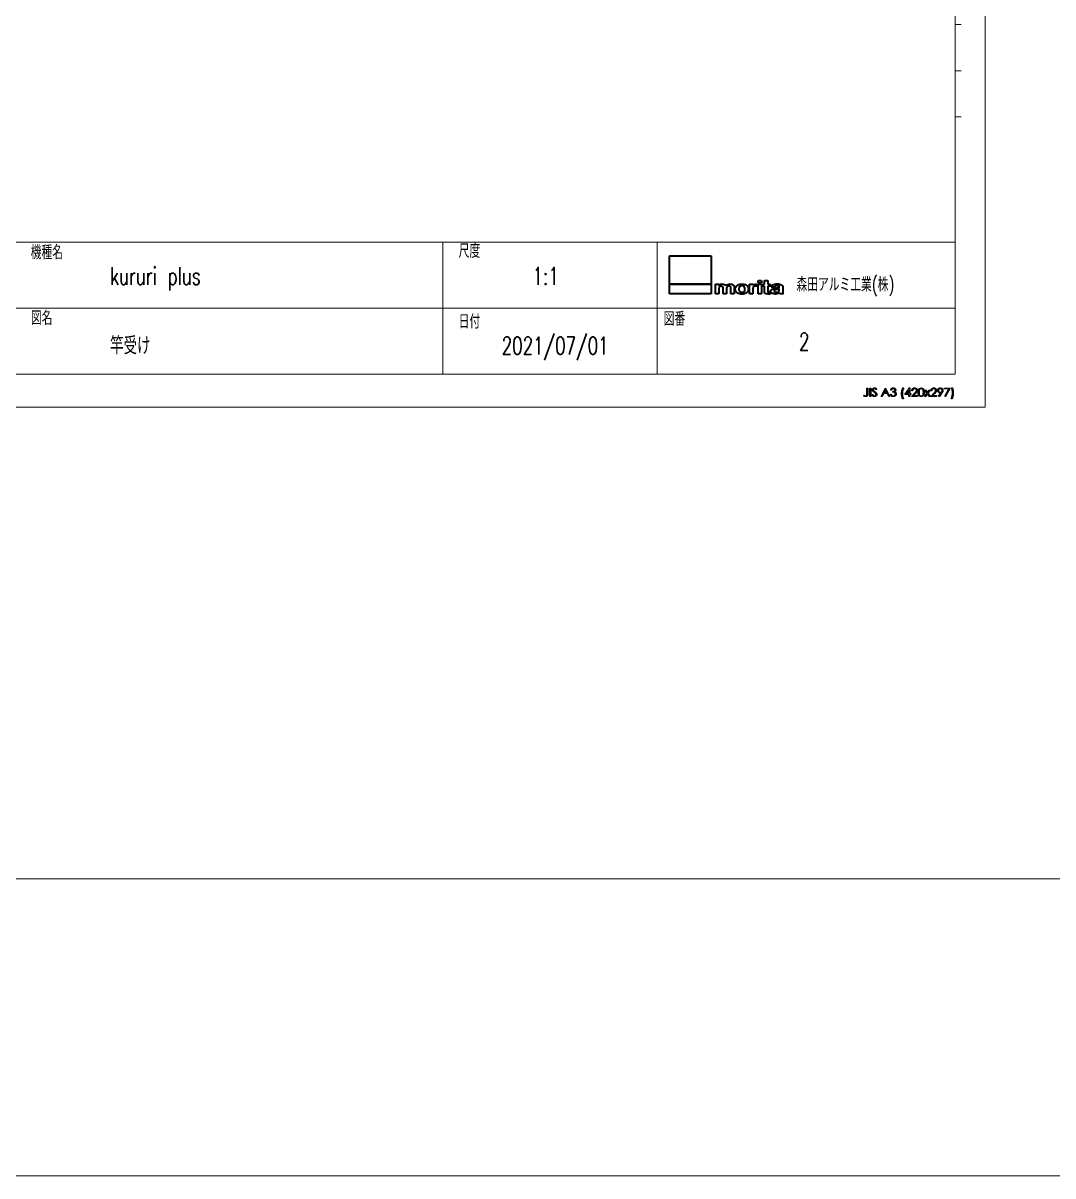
# Model space of a CAD drawing. Header units: millimetres. Extents: x -1 to 4006, y -1 to 3162.
# Drawn here: x 682.8 to 838.8, y 2764 to 2938.7 of the extents above; entities that cross this region are included whole.
import ezdxf

# ---------------------------------------------------------------- set-up
doc = ezdxf.new("R2010")
doc.units = ezdxf.units.MM
doc.layers.add('レイヤー_1', color=179, linetype='Continuous')
doc.styles.add('SLDTEXTSTYLE0', font='TXT', dxfattribs={"width": 0.7, "bigfont": 'bigfont'})

# ---------------------------------------------------------------- blocks, each defined once
blk = doc.blocks.new('morita')
at = {"layer": 'レイヤー_1', "color": 19, "lineweight": 35}
for p, q in [((83, 132.5), (88, 132.5)), ((83, 117.5), (83, 132.5)), ((88, 132.5), (88, 130.5)), ((88, 126), (88, 117.5)), ((94.5, 117.5), (94.5, 126.8)), ((99.7, 126), (99.7, 117.5)), ((106.3, 117.5), (106.3, 126.8)), ((111.3, 127.8), (111.3, 117.5)), ((134.2, 132.5), (139.4, 132.5)), ((134.2, 117.6), (134.2, 132.5)), ((139.4, 132.5), (139.4, 130.6)), ((139.4, 125.8), (139.4, 117.6)), ((145.8, 129.5), (145, 129.5)), ((145.8, 132.6), (145.8, 129.5)), ((147.3, 117.5), (147.3, 132.4)), ((147.3, 132.4), (152.7, 132.4)), ((152.7, 132.4), (152.7, 117.5)), ((154.2, 132.4), (156.9, 132.4)), ((154.2, 129.4), (154.2, 132.4)), ((156.9, 129.4), (154.2, 129.4)), ((156.9, 132.4), (156.9, 138)), ((156.9, 138), (161.9, 138)), ((156.9, 120.5), (156.9, 129.4)), ((161.9, 138), (161.9, 132.4)), ((161.9, 132.4), (165.4, 132.4)), ((165.4, 129.4), (161.9, 129.4)), ((161.9, 129.4), (161.9, 121.2)), ((165.4, 132.4), (165.4, 129.4)), ((172.2, 127.7), (167.2, 127.7)), ((179.5, 123.3), (179.5, 125.2)), ((184.8, 127.2), (184.8, 121.5)), ((88, 117.5), (83, 117.5)), ((99.7, 117.5), (94.5, 117.5)), ((111.3, 117.5), (106.3, 117.5)), ((139.4, 117.6), (134.2, 117.6)), ((152.7, 117.5), (147.3, 117.5)), ((165.5, 117.4), (162.2, 117.4)), ((163.3, 120.4), (165.5, 120.4)), ((165.5, 120.4), (165.5, 117.4)), ((180.4, 117.6), (179.9, 119)), ((185.6, 117.6), (180.4, 117.6))]:
    blk.add_line(p, q, dxfattribs=at)
for points in [[(88, 130.5), (89.3, 131.9), (91, 132.7), (93.2, 132.7)], [(89.2, 128.7), (88.4, 128.1), (88, 127.2), (88, 126)], [(91.3, 129.4), (90.5, 129.4), (89.8, 129.2), (89.2, 128.7)], [(93.2, 129), (92.8, 129.3), (92.1, 129.4), (91.3, 129.4)], [(93.2, 132.7), (95.6, 132.7), (97.4, 131.8), (98.8, 130.2)], [(94.5, 126.8), (94.5, 127.8), (94, 128.6), (93.2, 129)], [(98.8, 130.2), (100.2, 131.8), (102.2, 132.7), (104.9, 132.7)], [(100.7, 128.7), (100, 128.2), (99.7, 127.3), (99.7, 126)], [(103, 129.4), (102, 129.4), (101.3, 129.2), (100.7, 128.7)], [(104.9, 129), (104.4, 129.3), (103.8, 129.4), (103, 129.4)], [(104.9, 132.7), (109.2, 132.7), (111.3, 131), (111.3, 127.8)], [(106.3, 126.8), (106.3, 127.8), (105.8, 128.5), (104.9, 129)], [(112.7, 125), (112.7, 126.8), (113.5, 128.4), (115, 129.9)], [(116.4, 118.9), (114, 120.2), (112.7, 122.3), (112.7, 125)], [(115, 129.9), (116.6, 131.5), (119, 132.4), (122.1, 132.6)], [(118.1, 125.4), (118, 124.1), (118.2, 123), (118.8, 122.2)], [(119.9, 128.8), (118.8, 128), (118.2, 126.9), (118.1, 125.4)], [(122.1, 132.6), (124.8, 132.7), (127.1, 132.2), (129.1, 131.1)], [(126.3, 121.4), (126.9, 122), (127.3, 122.9), (127.5, 124.1)], [(127.5, 124.1), (127.6, 125.7), (127.4, 127), (126.8, 127.9)], [(139.4, 130.6), (140.4, 131.5), (141.6, 132.1), (142.9, 132.4)], [(141, 128.6), (139.9, 127.8), (139.4, 126.9), (139.4, 125.8)], [(145, 129.5), (143.3, 129.5), (142, 129.2), (141, 128.6)], [(142.9, 132.4), (143.8, 132.6), (144.8, 132.7), (145.8, 132.6)], [(150.1, 133.9), (149.3, 133.9), (148.7, 134), (148.2, 134.3)], [(152, 134.3), (151.6, 134), (150.9, 133.9), (150.1, 133.9)], [(166.3, 121.2), (165.9, 123.8), (168.1, 125.5), (172.9, 126.2)], [(167.2, 127.7), (167.4, 129.1), (168.4, 130.4), (170, 131.4)], [(170, 131.4), (171.5, 132.3), (173.6, 132.7), (176.2, 132.7)], [(174, 123.8), (172, 123.3), (171.1, 122.5), (171.4, 121.4)], [(173.8, 129.7), (173.2, 129.4), (172.4, 128.8), (172.2, 127.7)], [(172.9, 126.2), (175.3, 126.5), (176.9, 126.8), (177.8, 127)], [(177.6, 130), (176.2, 130.2), (174.7, 130), (173.8, 129.7)], [(177.3, 124.6), (176.2, 124.4), (175.1, 124.1), (174, 123.8)], [(176.2, 132.7), (178.9, 132.7), (181, 132.3), (182.5, 131.5)], [(179.5, 125.2), (179.2, 125), (178.4, 124.8), (177.3, 124.6)], [(179.5, 128.3), (179.5, 129.1), (178.9, 129.6), (177.6, 130)], [(177.8, 127), (179, 127.2), (179.5, 127.7), (179.5, 128.3)], [(178.5, 121.3), (179.2, 121.9), (179.5, 122.6), (179.5, 123.3)], [(182.5, 131.5), (184, 130.7), (184.8, 129.2), (184.8, 127.2)], [(118.8, 122.2), (119.5, 121.1), (120.6, 120.4), (122.1, 120.1)], [(122.1, 120.1), (124, 120), (125.4, 120.4), (126.3, 121.4)], [(158.1, 118.2), (157.3, 118.6), (156.9, 119.4), (156.9, 120.5)], [(162.2, 117.4), (160.4, 117.4), (159, 117.6), (158.1, 118.2)], [(161.9, 121.2), (161.9, 120.7), (162.4, 120.4), (163.3, 120.4)], [(171.4, 117.7), (168.4, 118.2), (166.7, 119.4), (166.3, 121.2)], [(171.4, 121.4), (171.7, 120.3), (172.9, 119.9), (175, 120)], [(179.9, 119), (177.2, 117.5), (174.4, 117.1), (171.4, 117.7)], [(175, 120), (176.5, 120.1), (177.7, 120.5), (178.5, 121.3)], [(184.8, 121.5), (184.8, 120.1), (185, 118.8), (185.6, 117.6)]]:
    blk.add_open_spline(points, degree=3, dxfattribs=at)
for points, knots in [([(126.8, 127.9), (126, 129.2), (124.7, 129.9), (123, 129.9), (121.7, 129.9), (120.7, 129.5), (119.9, 128.8)], [5, 5, 5, 5, 6, 6, 6, 7, 7, 7, 7]), ([(129.1, 131.1), (131.5, 129.8), (132.7, 127.8), (132.7, 125.2), (132.7, 122.3), (131.6, 120.2), (129.3, 118.9)], [3, 3, 3, 3, 4, 4, 4, 5, 5, 5, 5]), ([(148.2, 134.3), (147.6, 134.6), (147.3, 135.2), (147.3, 136), (147.3, 136.8), (147.6, 137.4), (148.2, 137.7)], [1, 1, 1, 1, 2, 2, 2, 3, 3, 3, 3]), ([(148.2, 137.7), (148.7, 138), (149.3, 138.1), (150.1, 138.1), (150.9, 138.1), (151.6, 138), (152, 137.7)], [3, 3, 3, 3, 4, 4, 4, 5, 5, 5, 5]), ([(152, 137.7), (152.6, 137.4), (152.9, 136.8), (152.9, 136), (152.9, 135.2), (152.6, 134.6), (152, 134.3)], [5, 5, 5, 5, 6, 6, 6, 7, 7, 7, 7]), ([(129.3, 118.9), (127.4, 117.9), (125.3, 117.3), (122.8, 117.3), (120.4, 117.3), (118.2, 117.9), (116.4, 118.9)], [5, 5, 5, 5, 6, 6, 6, 7, 7, 7, 7])]:
    blk.add_open_spline(points, degree=3, knots=knots, dxfattribs=at)
blk = doc.blocks.new('square')
at = {"layer": 'レイヤー_1', "color": 19, "lineweight": 35}
for p, q in [((13.1, 132.5), (13.1, 175.3)), ((13.1, 175.3), (76.3, 175.3)), ((76.3, 175.3), (76.3, 132.5)), ((76.3, 132.5), (13.1, 132.5)), ((13.1, 117.6), (13.1, 132.5)), ((13.1, 132.5), (76.3, 132.5)), ((76.3, 132.5), (76.3, 117.6)), ((76.3, 117.6), (13.1, 117.6))]:
    blk.add_line(p, q, dxfattribs=at)
blk = doc.blocks.new('moritalogo_1')
at = {"color": 7, "linetype": 'Continuous'}
for name in ['square', 'morita']:
    blk.add_blockref(name, (0, 0), dxfattribs=at)

msp = doc.modelspace()

# ---------------------------------------------------------------- linework, layer by layer
at = {"layer": 'レイヤー_1', "color": 179, "lineweight": 18}
for p, q in [((828.57512, 2880.44445), (828.57512, 3161.44573)), ((823.99934, 2885.445), (823.99934, 3156.94574)), ((823.99934, 2938.44504), (824.91436, 2938.44504)), ((823.99934, 2931.44495), (824.91436, 2931.44495)), ((823.99934, 2924.44521), (824.91436, 2924.44521)), ((433.21613, 2905.44516), (823.99934, 2905.44516)), ((746.40893, 2885.445), (746.40893, 2905.44516)), ((778.88375, 2885.445), (778.88375, 2905.44516)), ((433.21613, 2895.44474), (778.88375, 2895.44474)), ((778.88375, 2895.44474), (823.99934, 2895.44474)), ((433.21613, 2885.445), (823.99934, 2885.445)), ((810.66337, 2883.3497), (810.79463, 2883.3497)), ((810.66337, 2882.50737), (810.66337, 2883.3497)), ((810.79463, 2883.3497), (810.79463, 2882.50324)), ((812.1396, 2883.17537), (812.03246, 2883.0982)), ((814.38408, 2883.05859), (814.24972, 2883.05859)), ((814.57046, 2882.73302), (814.57046, 2882.84809)), ((816.08251, 2883.40482), (816.22755, 2883.40482)), ((817.4068, 2882.09603), (817.90944, 2882.61382)), ((817.5639, 2882.9573), (817.43781, 2882.9573)), ((818.02038, 2882.55353), (817.69309, 2882.2166)), ((820.31309, 2882.09603), (820.81607, 2882.61382)), ((820.47087, 2882.9573), (820.34478, 2882.9573)), ((820.92735, 2882.55353), (820.60006, 2882.2166)), ((821.51646, 2882.13048), (821.87165, 2882.64414)), ((822.02289, 2882.63071), (821.62429, 2882.06433)), ((823.4557, 2883.40482), (823.59351, 2883.40482)), ((810.14937, 2882.19731), (810.21896, 2882.29722)), ((811.39236, 2882.3296), (811.50467, 2882.39334)), ((814.20597, 2882.43123), (814.33481, 2882.43123)), ((816.18345, 2881.73257), (816.04634, 2881.73257)), ((818.29977, 2882.09603), (817.4068, 2882.09603)), ((817.69309, 2882.2166), (818.29977, 2882.2166)), ((818.29977, 2882.2166), (818.29977, 2882.09603)), ((821.2064, 2882.09603), (820.31309, 2882.09603)), ((820.60006, 2882.2166), (821.2064, 2882.2166)), ((821.2064, 2882.2166), (821.2064, 2882.09603)), ((821.62429, 2882.06433), (821.51646, 2882.13048)), ((823.55699, 2881.73257), (823.41195, 2881.73257)), ((428.64035, 2880.44445), (828.57512, 2880.44445))]:
    msp.add_line(p, q, dxfattribs=at)
at = {"layer": 'レイヤー_1'}
for p, q in [((810.66337, 2883.3497), (810.79463, 2883.3497)), ((810.66337, 2882.50737), (810.66337, 2883.3497)), ((810.79463, 2883.3497), (810.79463, 2882.50324)), ((811.09573, 2883.3497), (811.22734, 2883.3497)), ((811.09573, 2882.09603), (811.09573, 2883.3497)), ((811.22734, 2883.3497), (811.22734, 2882.09603)), ((812.1396, 2883.17537), (812.03246, 2883.0982)), ((812.83103, 2882.09603), (813.45218, 2883.3497)), ((813.46768, 2883.08305), (813.24237, 2882.62933)), ((813.24237, 2882.62933), (813.69161, 2882.62933)), ((813.45218, 2883.3497), (813.48422, 2883.3497)), ((813.69161, 2882.62933), (813.46768, 2883.08305)), ((813.48422, 2883.3497), (814.09745, 2882.09603)), ((814.38408, 2883.05859), (814.24972, 2883.05859)), ((814.57046, 2882.73302), (814.57046, 2882.84809)), ((816.08251, 2883.40482), (816.22755, 2883.40482)), ((816.38464, 2882.38714), (817.11742, 2883.3807)), ((817.01406, 2883.03344), (816.62408, 2882.50703)), ((817.01406, 2882.50703), (817.01406, 2883.03344)), ((817.11742, 2883.3807), (817.14429, 2883.3807)), ((817.14429, 2883.3807), (817.14429, 2882.50703)), ((817.4068, 2882.09603), (817.90944, 2882.61382)), ((817.5639, 2882.9573), (817.43781, 2882.9573)), ((818.02038, 2882.55353), (817.69309, 2882.2166)), ((819.3743, 2882.09603), (819.74258, 2882.58385)), ((819.40909, 2883.02345), (819.5593, 2883.02345)), ((819.74258, 2882.58385), (819.40909, 2883.02345)), ((819.5593, 2883.02345), (819.81768, 2882.6841)), ((819.81768, 2882.6841), (820.07365, 2883.02345)), ((820.2242, 2883.02345), (819.89313, 2882.58454)), ((819.89313, 2882.58454), (820.26623, 2882.09603)), ((820.07365, 2883.02345), (820.2242, 2883.02345)), ((820.31309, 2882.09603), (820.81607, 2882.61382)), ((820.47087, 2882.9573), (820.34478, 2882.9573)), ((820.92735, 2882.55353), (820.60006, 2882.2166)), ((821.51646, 2882.13048), (821.87165, 2882.64414)), ((822.02289, 2882.63071), (821.62429, 2882.06433)), ((822.41873, 2883.3497), (823.25244, 2883.3497)), ((822.41873, 2883.23015), (822.41873, 2883.3497)), ((823.04746, 2883.23015), (822.41873, 2883.23015)), ((822.44043, 2882.11739), (823.04746, 2883.23015)), ((823.25244, 2883.3497), (822.5493, 2882.06433)), ((823.4557, 2883.40482), (823.59351, 2883.40482)), ((810.14937, 2882.19731), (810.21896, 2882.29722)), ((811.22734, 2882.09603), (811.09573, 2882.09603)), ((811.39236, 2882.3296), (811.50467, 2882.39334)), ((812.97745, 2882.09603), (812.83103, 2882.09603)), ((813.18243, 2882.50806), (812.97745, 2882.09603)), ((813.74846, 2882.50806), (813.18243, 2882.50806)), ((813.95551, 2882.09603), (813.74846, 2882.50806)), ((814.09745, 2882.09603), (813.95551, 2882.09603)), ((814.20597, 2882.43123), (814.33481, 2882.43123)), ((816.18345, 2881.73257), (816.04634, 2881.73257)), ((817.01406, 2882.38714), (816.38464, 2882.38714)), ((816.62408, 2882.50703), (817.01406, 2882.50703)), ((817.01406, 2882.09603), (817.01406, 2882.38714)), ((817.14429, 2882.09603), (817.01406, 2882.09603)), ((817.14429, 2882.50703), (817.30345, 2882.50703)), ((817.30345, 2882.38714), (817.14429, 2882.38714)), ((817.14429, 2882.38714), (817.14429, 2882.09603)), ((817.30345, 2882.50703), (817.30345, 2882.38714)), ((818.29977, 2882.09603), (817.4068, 2882.09603)), ((817.69309, 2882.2166), (818.29977, 2882.2166)), ((818.29977, 2882.2166), (818.29977, 2882.09603)), ((819.52347, 2882.09603), (819.3743, 2882.09603)), ((819.81768, 2882.48532), (819.52347, 2882.09603)), ((820.11327, 2882.09603), (819.81768, 2882.48532)), ((820.26623, 2882.09603), (820.11327, 2882.09603)), ((821.2064, 2882.09603), (820.31309, 2882.09603)), ((820.60006, 2882.2166), (821.2064, 2882.2166)), ((821.2064, 2882.2166), (821.2064, 2882.09603)), ((821.62429, 2882.06433), (821.51646, 2882.13048)), ((822.5493, 2882.06433), (822.44043, 2882.11739)), ((823.55699, 2881.73257), (823.41195, 2881.73257))]:
    msp.add_line(p, q, dxfattribs=at)
at = {"layer": 'レイヤー_1', "lineweight": 18}
for p, q in [((811.09573, 2883.3497), (811.22734, 2883.3497)), ((811.09573, 2882.09603), (811.09573, 2883.3497)), ((811.22734, 2883.3497), (811.22734, 2882.09603)), ((812.83103, 2882.09603), (813.45218, 2883.3497)), ((813.46768, 2883.08305), (813.24237, 2882.62933)), ((813.24237, 2882.62933), (813.69161, 2882.62933)), ((813.45218, 2883.3497), (813.48422, 2883.3497)), ((813.69161, 2882.62933), (813.46768, 2883.08305)), ((813.48422, 2883.3497), (814.09745, 2882.09603)), ((816.38464, 2882.38714), (817.11742, 2883.3807)), ((817.01406, 2883.03344), (816.62408, 2882.50703)), ((817.01406, 2882.50703), (817.01406, 2883.03344)), ((817.11742, 2883.3807), (817.14429, 2883.3807)), ((817.14429, 2883.3807), (817.14429, 2882.50703)), ((819.3743, 2882.09603), (819.74258, 2882.58385)), ((819.40909, 2883.02345), (819.5593, 2883.02345)), ((819.74258, 2882.58385), (819.40909, 2883.02345)), ((819.5593, 2883.02345), (819.81768, 2882.6841)), ((819.81768, 2882.6841), (820.07365, 2883.02345)), ((820.2242, 2883.02345), (819.89313, 2882.58454)), ((819.89313, 2882.58454), (820.26623, 2882.09603)), ((820.07365, 2883.02345), (820.2242, 2883.02345)), ((822.41873, 2883.3497), (823.25244, 2883.3497)), ((822.41873, 2883.23015), (822.41873, 2883.3497)), ((823.04746, 2883.23015), (822.41873, 2883.23015)), ((822.44043, 2882.11739), (823.04746, 2883.23015)), ((823.25244, 2883.3497), (822.5493, 2882.06433)), ((811.22734, 2882.09603), (811.09573, 2882.09603)), ((812.97745, 2882.09603), (812.83103, 2882.09603)), ((813.18243, 2882.50806), (812.97745, 2882.09603)), ((813.74846, 2882.50806), (813.18243, 2882.50806)), ((813.95551, 2882.09603), (813.74846, 2882.50806)), ((814.09745, 2882.09603), (813.95551, 2882.09603)), ((817.01406, 2882.38714), (816.38464, 2882.38714)), ((816.62408, 2882.50703), (817.01406, 2882.50703)), ((817.01406, 2882.09603), (817.01406, 2882.38714)), ((817.14429, 2882.09603), (817.01406, 2882.09603)), ((817.14429, 2882.50703), (817.30345, 2882.50703)), ((817.30345, 2882.38714), (817.14429, 2882.38714)), ((817.14429, 2882.38714), (817.14429, 2882.09603)), ((817.30345, 2882.50703), (817.30345, 2882.38714)), ((819.52347, 2882.09603), (819.3743, 2882.09603)), ((819.81768, 2882.48532), (819.52347, 2882.09603)), ((820.11327, 2882.09603), (819.81768, 2882.48532)), ((820.26623, 2882.09603), (820.11327, 2882.09603)), ((822.5493, 2882.06433), (822.44043, 2882.11739))]:
    msp.add_line(p, q, dxfattribs=at)
at = {"layer": 'レイヤー_1', "color": 179, "lineweight": 18, "ltscale": 10}
for p, q in [((7.15009, 2808.96662), (4006.49771, 2808.96662)), ((52.90785, 2763.96678), (3960.73995, 2763.96678))]:
    msp.add_line(p, q, dxfattribs=at)
at = {"layer": 'レイヤー_1'}
for points in [[(812.03246, 2883.0982), (811.98285, 2883.16056), (811.94116, 2883.2019), (811.90637, 2883.22119), (811.87123, 2883.24118), (811.83298, 2883.25151), (811.79199, 2883.25151), (811.73859, 2883.25151), (811.69553, 2883.23566), (811.66211, 2883.20569), (811.62835, 2883.17469), (811.61181, 2883.13713), (811.61181, 2883.09235), (811.61181, 2883.06479), (811.61767, 2883.03826), (811.62938, 2883.01277), (811.64144, 2882.98727), (811.66314, 2882.95937), (811.69484, 2882.92974), (811.71206, 2882.91355), (811.76856, 2882.87186), (811.86468, 2882.80399), (811.97802, 2882.72407), (812.05657, 2882.65275), (812.0986, 2882.58971), (812.14098, 2882.52735), (812.16199, 2882.46465), (812.16199, 2882.40195), (812.16199, 2882.31066), (812.12616, 2882.23142), (812.05347, 2882.16424), (811.98112, 2882.09775), (811.89293, 2882.06433), (811.78958, 2882.06433), (811.70965, 2882.06433), (811.6373, 2882.08431), (811.57219, 2882.12462), (811.50742, 2882.16562), (811.44782, 2882.23349), (811.39236, 2882.3296)], [(811.50467, 2882.39334), (811.58287, 2882.25553), (811.67417, 2882.18629), (811.77683, 2882.18629), (811.82127, 2882.18629), (811.86261, 2882.19593), (811.90085, 2882.21523), (811.93978, 2882.23521), (811.96941, 2882.26105), (811.98939, 2882.29446), (812.00972, 2882.32719), (812.0204, 2882.36233), (812.0204, 2882.39954), (812.0204, 2882.44088), (812.0049, 2882.48222), (811.97527, 2882.52253), (811.93427, 2882.57834), (811.85951, 2882.64517), (811.74996, 2882.72407), (811.6404, 2882.80296), (811.57219, 2882.86015), (811.54497, 2882.89494), (811.49881, 2882.9542), (811.47538, 2883.01828), (811.47538, 2883.08684), (811.47538, 2883.14127), (811.48916, 2883.19088), (811.51707, 2883.23566), (811.54429, 2883.28079), (811.58287, 2883.31628), (811.63248, 2883.34246), (811.68209, 2883.3683), (811.73618, 2883.3807), (811.79474, 2883.3807), (811.85676, 2883.3807), (811.91498, 2883.36658), (811.96872, 2883.33695), (812.02247, 2883.30801), (812.08, 2883.25392), (812.1396, 2883.17537)], [(814.24972, 2883.05859), (814.27452, 2883.16228), (814.32069, 2883.24187), (814.39028, 2883.29733), (814.45918, 2883.35349), (814.54083, 2883.3807), (814.63488, 2883.3807), (814.70344, 2883.3807), (814.76752, 2883.36658), (814.82643, 2883.33626), (814.88603, 2883.30698), (814.93219, 2883.26598), (814.96423, 2883.21568), (814.99696, 2883.16538), (815.01315, 2883.11267), (815.01315, 2883.05755), (815.01315, 2882.94938), (814.95665, 2882.86394), (814.844, 2882.80089), (814.90739, 2882.77643), (814.95906, 2882.74026), (814.99972, 2882.69306), (815.05725, 2882.62692), (815.0855, 2882.55216), (815.0855, 2882.46982), (815.0855, 2882.39885), (815.06552, 2882.33064), (815.02624, 2882.2669), (814.98731, 2882.20214), (814.93357, 2882.15253), (814.86536, 2882.1167), (814.79749, 2882.0819), (814.72135, 2882.06433), (814.63798, 2882.06433), (814.52395, 2882.06433), (814.43024, 2882.09534), (814.35411, 2882.15769), (814.27866, 2882.21971), (814.22905, 2882.31134), (814.20597, 2882.43123)], [(814.33481, 2882.43123), (814.35721, 2882.35062), (814.38993, 2882.29136), (814.43231, 2882.25553), (814.48674, 2882.20903), (814.5553, 2882.18629), (814.6397, 2882.18629), (814.73479, 2882.18629), (814.81127, 2882.2135), (814.86915, 2882.26794), (814.92703, 2882.32202), (814.95596, 2882.3861), (814.95596, 2882.45983), (814.95596, 2882.50875), (814.94115, 2882.55388), (814.91256, 2882.59694), (814.88396, 2882.63932), (814.84469, 2882.67136), (814.79646, 2882.69306), (814.74788, 2882.71477), (814.67243, 2882.72786), (814.57046, 2882.73302)], [(814.57046, 2882.84809), (814.63109, 2882.84809), (814.68587, 2882.85808), (814.73513, 2882.87875), (814.7844, 2882.89908), (814.82057, 2882.92388), (814.84296, 2882.95558), (814.86536, 2882.98693), (814.87604, 2883.02138), (814.87604, 2883.0579), (814.87604, 2883.11267), (814.85364, 2883.15987), (814.80782, 2883.19949), (814.76235, 2883.23945), (814.70447, 2883.25909), (814.63488, 2883.25909), (814.57838, 2883.25909), (814.52981, 2883.24393), (814.48846, 2883.21362), (814.44747, 2883.18295), (814.41233, 2883.13128), (814.38408, 2883.05859)], [(816.04634, 2881.73257), (816.00224, 2881.83385), (815.9671, 2881.95271), (815.94092, 2882.08948), (815.91404, 2882.2266), (815.9013, 2882.36922), (815.9013, 2882.51736), (815.9013, 2882.67756), (815.9168, 2882.83293), (815.94781, 2882.98417), (815.97847, 2883.13576), (816.02394, 2883.27597), (816.08251, 2883.40482)], [(816.22755, 2883.40482), (816.16933, 2883.29044), (816.12213, 2883.15746), (816.08733, 2883.00519), (816.05185, 2882.85326), (816.03428, 2882.69616), (816.03428, 2882.5339), (816.03428, 2882.38369), (816.04771, 2882.239), (816.07424, 2882.1005), (816.10077, 2881.96063), (816.13694, 2881.83799), (816.18345, 2881.73257)], [(817.43781, 2882.9573), (817.4416, 2883.08098), (817.48501, 2883.18226), (817.56804, 2883.26219), (817.65141, 2883.34108), (817.75407, 2883.3807), (817.87603, 2883.3807), (817.99729, 2883.3807), (818.09479, 2883.34384), (818.16955, 2883.26977), (818.24396, 2883.19467), (818.28186, 2883.10716), (818.28186, 2883.00588), (818.28186, 2882.93456), (818.26394, 2882.86807), (818.22846, 2882.80606), (818.19263, 2882.74405), (818.12338, 2882.65964), (818.02038, 2882.55353)], [(817.90944, 2882.61382), (818.01107, 2882.71752), (818.07688, 2882.79435), (818.10788, 2882.84465), (818.13854, 2882.89494), (818.15405, 2882.94869), (818.15405, 2883.00415), (818.15405, 2883.07478), (818.12649, 2883.13507), (818.07136, 2883.18605), (818.01624, 2883.23704), (817.94906, 2883.26288), (817.86879, 2883.26288), (817.78473, 2883.26288), (817.71514, 2883.23566), (817.65933, 2883.18226), (817.60386, 2883.12887), (817.57182, 2883.05411), (817.5639, 2882.9573)], [(818.42449, 2882.72234), (818.42449, 2882.88736), (818.44309, 2883.01518), (818.4803, 2883.10578)], [(818.48099, 2882.33891), (818.44309, 2882.4302), (818.42449, 2882.55836), (818.42449, 2882.72234)], [(818.4803, 2883.10578), (818.5175, 2883.19605), (818.57021, 2883.2646), (818.63808, 2883.31111)], [(818.58882, 2883.04205), (818.56229, 2882.96936), (818.54851, 2882.86256), (818.54851, 2882.71993)], [(818.54851, 2882.71993), (818.54851, 2882.57834), (818.56195, 2882.47154), (818.58847, 2882.39885)], [(818.70629, 2883.20707), (818.65462, 2883.16917), (818.61569, 2883.1144), (818.58882, 2883.04205)], [(819.15485, 2883.03034), (819.12556, 2883.11061), (819.08491, 2883.16917), (819.03358, 2883.20707)], [(819.09731, 2883.31077), (819.1669, 2883.26391), (819.22134, 2883.19363), (819.26164, 2883.10027)], [(820.34478, 2882.9573), (820.34857, 2883.08098), (820.39164, 2883.18226), (820.47501, 2883.26219), (820.55803, 2883.34108), (820.6607, 2883.3807), (820.783, 2883.3807), (820.90358, 2883.3807), (821.00142, 2883.34384), (821.07618, 2883.26977), (821.15093, 2883.19467), (821.18883, 2883.10716), (821.18883, 2883.00588), (821.18883, 2882.93456), (821.17092, 2882.86807), (821.13543, 2882.80606), (821.0996, 2882.74405), (821.03036, 2882.65964), (820.92735, 2882.55353)], [(820.81607, 2882.61382), (820.91805, 2882.71752), (820.98385, 2882.79435), (821.01451, 2882.84465), (821.04551, 2882.89494), (821.06067, 2882.94869), (821.06067, 2883.00415), (821.06067, 2883.07478), (821.03311, 2883.13507), (820.97799, 2883.18605), (820.92287, 2883.23704), (820.85569, 2883.26288), (820.77576, 2883.26288), (820.6917, 2883.26288), (820.62211, 2883.23566), (820.56596, 2883.18226), (820.51015, 2883.12887), (820.4788, 2883.05411), (820.47087, 2882.9573)], [(821.87165, 2882.64414), (821.82411, 2882.62864), (821.77966, 2882.62175), (821.73763, 2882.62175), (821.63359, 2882.62175), (821.54436, 2882.65758), (821.47202, 2882.72923), (821.39898, 2882.80158), (821.36246, 2882.89012), (821.36246, 2882.99485), (821.36246, 2883.0672), (821.38003, 2883.13197), (821.41517, 2883.18984), (821.45031, 2883.24772), (821.50027, 2883.29389), (821.56503, 2883.32937), (821.6298, 2883.36348), (821.69905, 2883.3807), (821.77243, 2883.3807), (821.84547, 2883.3807), (821.91265, 2883.36382), (821.97431, 2883.3304), (822.03598, 2883.29733), (822.08421, 2883.25048), (822.11935, 2883.18984), (822.15449, 2883.12955), (822.17206, 2883.06548), (822.17206, 2882.99761), (822.17206, 2882.94593), (822.16138, 2882.89115), (822.13968, 2882.83465), (822.11797, 2882.77884), (822.07904, 2882.71063), (822.02289, 2882.63071)], [(821.57261, 2882.80847), (821.62636, 2882.75714), (821.69147, 2882.73165), (821.76795, 2882.73165)], [(821.76795, 2882.73165), (821.84512, 2882.73165), (821.91023, 2882.75714), (821.96398, 2882.80847)], [(823.41195, 2881.73257), (823.47121, 2881.84729), (823.51806, 2881.98027), (823.55286, 2882.1322), (823.588, 2882.28482), (823.60522, 2882.44157), (823.60522, 2882.60383), (823.60522, 2882.75404), (823.59213, 2882.89839), (823.5656, 2883.03757), (823.53907, 2883.17675), (823.50221, 2883.2994), (823.4557, 2883.40482)], [(823.59351, 2883.40482), (823.63829, 2883.30388), (823.67343, 2883.18468), (823.69962, 2883.04722), (823.72545, 2882.91045), (823.7382, 2882.76713), (823.7382, 2882.61865), (823.7382, 2882.46052), (823.7227, 2882.30445), (823.69204, 2882.15321), (823.66103, 2882.00163), (823.6159, 2881.86142), (823.55699, 2881.73257)], [(810.79463, 2882.50324), (810.79463, 2882.37301), (810.7843, 2882.28241), (810.76294, 2882.23142), (810.74158, 2882.18043), (810.70644, 2882.13978), (810.65717, 2882.1105), (810.60791, 2882.07949), (810.54762, 2882.06433), (810.47768, 2882.06433), (810.42429, 2882.06433), (810.37192, 2882.07398), (810.32059, 2882.09361), (810.26891, 2882.1136), (810.21172, 2882.14805), (810.14937, 2882.19731)], [(810.21896, 2882.29722), (810.28786, 2882.25106), (810.34505, 2882.21833), (810.39018, 2882.19972), (810.42015, 2882.18698), (810.44909, 2882.18112), (810.47768, 2882.18112), (810.51524, 2882.18112), (810.54969, 2882.19214), (810.58035, 2882.2135), (810.61135, 2882.23452), (810.63271, 2882.2638), (810.64477, 2882.29963), (810.65752, 2882.33512), (810.66337, 2882.40436), (810.66337, 2882.50737)], [(818.63877, 2882.13358), (818.57159, 2882.1794), (818.51923, 2882.24795), (818.48099, 2882.33891)], [(818.58847, 2882.39885), (818.615, 2882.3265), (818.65393, 2882.27104), (818.70629, 2882.23349)], [(819.03358, 2882.2328), (819.08457, 2882.26931), (819.12315, 2882.32444), (819.14899, 2882.39747)], [(819.26268, 2882.34683), (819.22306, 2882.25381), (819.16794, 2882.1825), (819.09835, 2882.1353)]]:
    msp.add_open_spline(points, degree=3, dxfattribs=at)
at = {"layer": 'レイヤー_1', "color": 179, "lineweight": 18}
for points in [[(811.47538, 2883.08684), (811.47538, 2883.14127), (811.48916, 2883.19088), (811.51707, 2883.23566)], [(811.54497, 2882.89494), (811.49881, 2882.9542), (811.47538, 2883.01828), (811.47538, 2883.08684)], [(811.51707, 2883.23566), (811.54429, 2883.28079), (811.58287, 2883.31628), (811.63248, 2883.34246)], [(811.74996, 2882.72407), (811.6404, 2882.80296), (811.57219, 2882.86015), (811.54497, 2882.89494)], [(811.66211, 2883.20569), (811.62835, 2883.17469), (811.61181, 2883.13713), (811.61181, 2883.09235)], [(811.61181, 2883.09235), (811.61181, 2883.06479), (811.61767, 2883.03826), (811.62938, 2883.01277)], [(811.62938, 2883.01277), (811.64144, 2882.98727), (811.66314, 2882.95937), (811.69484, 2882.92974)], [(811.63248, 2883.34246), (811.68209, 2883.3683), (811.73618, 2883.3807), (811.79474, 2883.3807)], [(811.79199, 2883.25151), (811.73859, 2883.25151), (811.69553, 2883.23566), (811.66211, 2883.20569)], [(811.69484, 2882.92974), (811.71206, 2882.91355), (811.76856, 2882.87186), (811.86468, 2882.80399)], [(811.97527, 2882.52253), (811.93427, 2882.57834), (811.85951, 2882.64517), (811.74996, 2882.72407)], [(811.90637, 2883.22119), (811.87123, 2883.24118), (811.83298, 2883.25151), (811.79199, 2883.25151)], [(811.79474, 2883.3807), (811.85676, 2883.3807), (811.91498, 2883.36658), (811.96872, 2883.33695)], [(811.86468, 2882.80399), (811.97802, 2882.72407), (812.05657, 2882.65275), (812.0986, 2882.58971)], [(812.03246, 2883.0982), (811.98285, 2883.16056), (811.94116, 2883.2019), (811.90637, 2883.22119)], [(811.96872, 2883.33695), (812.02247, 2883.30801), (812.08, 2883.25392), (812.1396, 2883.17537)], [(812.0986, 2882.58971), (812.14098, 2882.52735), (812.16199, 2882.46465), (812.16199, 2882.40195)], [(814.24972, 2883.05859), (814.27452, 2883.16228), (814.32069, 2883.24187), (814.39028, 2883.29733)], [(814.48846, 2883.21362), (814.44747, 2883.18295), (814.41233, 2883.13128), (814.38408, 2883.05859)], [(814.39028, 2883.29733), (814.45918, 2883.35349), (814.54083, 2883.3807), (814.63488, 2883.3807)], [(814.63488, 2883.25909), (814.57838, 2883.25909), (814.52981, 2883.24393), (814.48846, 2883.21362)], [(814.57046, 2882.84809), (814.63109, 2882.84809), (814.68587, 2882.85808), (814.73513, 2882.87875)], [(814.79646, 2882.69306), (814.74788, 2882.71477), (814.67243, 2882.72786), (814.57046, 2882.73302)], [(814.63488, 2883.3807), (814.70344, 2883.3807), (814.76752, 2883.36658), (814.82643, 2883.33626)], [(814.80782, 2883.19949), (814.76235, 2883.23945), (814.70447, 2883.25909), (814.63488, 2883.25909)], [(814.73513, 2882.87875), (814.7844, 2882.89908), (814.82057, 2882.92388), (814.84296, 2882.95558)], [(814.91256, 2882.59694), (814.88396, 2882.63932), (814.84469, 2882.67136), (814.79646, 2882.69306)], [(814.87604, 2883.0579), (814.87604, 2883.11267), (814.85364, 2883.15987), (814.80782, 2883.19949)], [(814.82643, 2883.33626), (814.88603, 2883.30698), (814.93219, 2883.26598), (814.96423, 2883.21568)], [(814.84296, 2882.95558), (814.86536, 2882.98693), (814.87604, 2883.02138), (814.87604, 2883.0579)], [(815.01315, 2883.05755), (815.01315, 2882.94938), (814.95665, 2882.86394), (814.844, 2882.80089)], [(814.844, 2882.80089), (814.90739, 2882.77643), (814.95906, 2882.74026), (814.99972, 2882.69306)], [(814.95596, 2882.45983), (814.95596, 2882.50875), (814.94115, 2882.55388), (814.91256, 2882.59694)], [(814.96423, 2883.21568), (814.99696, 2883.16538), (815.01315, 2883.11267), (815.01315, 2883.05755)], [(814.99972, 2882.69306), (815.05725, 2882.62692), (815.0855, 2882.55216), (815.0855, 2882.46982)], [(815.9013, 2882.51736), (815.9013, 2882.67756), (815.9168, 2882.83293), (815.94781, 2882.98417)], [(815.94781, 2882.98417), (815.97847, 2883.13576), (816.02394, 2883.27597), (816.08251, 2883.40482)], [(816.08733, 2883.00519), (816.05185, 2882.85326), (816.03428, 2882.69616), (816.03428, 2882.5339)], [(816.22755, 2883.40482), (816.16933, 2883.29044), (816.12213, 2883.15746), (816.08733, 2883.00519)], [(817.43781, 2882.9573), (817.4416, 2883.08098), (817.48501, 2883.18226), (817.56804, 2883.26219)], [(817.65933, 2883.18226), (817.60386, 2883.12887), (817.57182, 2883.05411), (817.5639, 2882.9573)], [(817.56804, 2883.26219), (817.65141, 2883.34108), (817.75407, 2883.3807), (817.87603, 2883.3807)], [(817.86879, 2883.26288), (817.78473, 2883.26288), (817.71514, 2883.23566), (817.65933, 2883.18226)], [(818.07136, 2883.18605), (818.01624, 2883.23704), (817.94906, 2883.26288), (817.86879, 2883.26288)], [(817.87603, 2883.3807), (817.99729, 2883.3807), (818.09479, 2883.34384), (818.16955, 2883.26977)], [(817.90944, 2882.61382), (818.01107, 2882.71752), (818.07688, 2882.79435), (818.10788, 2882.84465)], [(818.22846, 2882.80606), (818.19263, 2882.74405), (818.12338, 2882.65964), (818.02038, 2882.55353)], [(818.15405, 2883.00415), (818.15405, 2883.07478), (818.12649, 2883.13507), (818.07136, 2883.18605)], [(818.10788, 2882.84465), (818.13854, 2882.89494), (818.15405, 2882.94869), (818.15405, 2883.00415)], [(818.16955, 2883.26977), (818.24396, 2883.19467), (818.28186, 2883.10716), (818.28186, 2883.00588)], [(818.28186, 2883.00588), (818.28186, 2882.93456), (818.26394, 2882.86807), (818.22846, 2882.80606)], [(820.34478, 2882.9573), (820.34857, 2883.08098), (820.39164, 2883.18226), (820.47501, 2883.26219)], [(820.56596, 2883.18226), (820.51015, 2883.12887), (820.4788, 2883.05411), (820.47087, 2882.9573)], [(820.47501, 2883.26219), (820.55803, 2883.34108), (820.6607, 2883.3807), (820.783, 2883.3807)], [(820.77576, 2883.26288), (820.6917, 2883.26288), (820.62211, 2883.23566), (820.56596, 2883.18226)], [(820.97799, 2883.18605), (820.92287, 2883.23704), (820.85569, 2883.26288), (820.77576, 2883.26288)], [(820.783, 2883.3807), (820.90358, 2883.3807), (821.00142, 2883.34384), (821.07618, 2883.26977)], [(820.81607, 2882.61382), (820.91805, 2882.71752), (820.98385, 2882.79435), (821.01451, 2882.84465)], [(821.13543, 2882.80606), (821.0996, 2882.74405), (821.03036, 2882.65964), (820.92735, 2882.55353)], [(821.06067, 2883.00415), (821.06067, 2883.07478), (821.03311, 2883.13507), (820.97799, 2883.18605)], [(821.01451, 2882.84465), (821.04551, 2882.89494), (821.06067, 2882.94869), (821.06067, 2883.00415)], [(821.07618, 2883.26977), (821.15093, 2883.19467), (821.18883, 2883.10716), (821.18883, 2883.00588)], [(821.18883, 2883.00588), (821.18883, 2882.93456), (821.17092, 2882.86807), (821.13543, 2882.80606)], [(821.36246, 2882.99485), (821.36246, 2883.0672), (821.38003, 2883.13197), (821.41517, 2883.18984)], [(821.47202, 2882.72923), (821.39898, 2882.80158), (821.36246, 2882.89012), (821.36246, 2882.99485)], [(821.41517, 2883.18984), (821.45031, 2883.24772), (821.50027, 2883.29389), (821.56503, 2883.32937)], [(821.73763, 2882.62175), (821.63359, 2882.62175), (821.54436, 2882.65758), (821.47202, 2882.72923)], [(821.56503, 2883.32937), (821.6298, 2883.36348), (821.69905, 2883.3807), (821.77243, 2883.3807)], [(821.87165, 2882.64414), (821.82411, 2882.62864), (821.77966, 2882.62175), (821.73763, 2882.62175)], [(821.77243, 2883.3807), (821.84547, 2883.3807), (821.91265, 2883.36382), (821.97431, 2883.3304)], [(821.97431, 2883.3304), (822.03598, 2883.29733), (822.08421, 2883.25048), (822.11935, 2883.18984)], [(822.13968, 2882.83465), (822.11797, 2882.77884), (822.07904, 2882.71063), (822.02289, 2882.63071)], [(822.11935, 2883.18984), (822.15449, 2883.12955), (822.17206, 2883.06548), (822.17206, 2882.99761)], [(822.17206, 2882.99761), (822.17206, 2882.94593), (822.16138, 2882.89115), (822.13968, 2882.83465)], [(823.5656, 2883.03757), (823.53907, 2883.17675), (823.50221, 2883.2994), (823.4557, 2883.40482)], [(823.55286, 2882.1322), (823.588, 2882.28482), (823.60522, 2882.44157), (823.60522, 2882.60383)], [(823.60522, 2882.60383), (823.60522, 2882.75404), (823.59213, 2882.89839), (823.5656, 2883.03757)], [(823.59351, 2883.40482), (823.63829, 2883.30388), (823.67343, 2883.18468), (823.69962, 2883.04722)], [(823.7382, 2882.61865), (823.7382, 2882.46052), (823.7227, 2882.30445), (823.69204, 2882.15321)], [(823.69962, 2883.04722), (823.72545, 2882.91045), (823.7382, 2882.76713), (823.7382, 2882.61865)], [(810.32059, 2882.09361), (810.26891, 2882.1136), (810.21172, 2882.14805), (810.14937, 2882.19731)], [(810.21896, 2882.29722), (810.28786, 2882.25106), (810.34505, 2882.21833), (810.39018, 2882.19972)], [(810.47768, 2882.06433), (810.42429, 2882.06433), (810.37192, 2882.07398), (810.32059, 2882.09361)], [(810.39018, 2882.19972), (810.42015, 2882.18698), (810.44909, 2882.18112), (810.47768, 2882.18112)], [(810.47768, 2882.18112), (810.51524, 2882.18112), (810.54969, 2882.19214), (810.58035, 2882.2135)], [(810.65717, 2882.1105), (810.60791, 2882.07949), (810.54762, 2882.06433), (810.47768, 2882.06433)], [(810.58035, 2882.2135), (810.61135, 2882.23452), (810.63271, 2882.2638), (810.64477, 2882.29963)], [(810.64477, 2882.29963), (810.65752, 2882.33512), (810.66337, 2882.40436), (810.66337, 2882.50737)], [(810.76294, 2882.23142), (810.74158, 2882.18043), (810.70644, 2882.13978), (810.65717, 2882.1105)], [(810.79463, 2882.50324), (810.79463, 2882.37301), (810.7843, 2882.28241), (810.76294, 2882.23142)], [(811.57219, 2882.12462), (811.50742, 2882.16562), (811.44782, 2882.23349), (811.39236, 2882.3296)], [(811.50467, 2882.39334), (811.58287, 2882.25553), (811.67417, 2882.18629), (811.77683, 2882.18629)], [(811.78958, 2882.06433), (811.70965, 2882.06433), (811.6373, 2882.08431), (811.57219, 2882.12462)], [(811.77683, 2882.18629), (811.82127, 2882.18629), (811.86261, 2882.19593), (811.90085, 2882.21523)], [(812.05347, 2882.16424), (811.98112, 2882.09775), (811.89293, 2882.06433), (811.78958, 2882.06433)], [(811.90085, 2882.21523), (811.93978, 2882.23521), (811.96941, 2882.26105), (811.98939, 2882.29446)], [(812.0204, 2882.39954), (812.0204, 2882.44088), (812.0049, 2882.48222), (811.97527, 2882.52253)], [(811.98939, 2882.29446), (812.00972, 2882.32719), (812.0204, 2882.36233), (812.0204, 2882.39954)], [(812.16199, 2882.40195), (812.16199, 2882.31066), (812.12616, 2882.23142), (812.05347, 2882.16424)], [(814.35411, 2882.15769), (814.27866, 2882.21971), (814.22905, 2882.31134), (814.20597, 2882.43123)], [(814.33481, 2882.43123), (814.35721, 2882.35062), (814.38993, 2882.29136), (814.43231, 2882.25553)], [(814.63798, 2882.06433), (814.52395, 2882.06433), (814.43024, 2882.09534), (814.35411, 2882.15769)], [(814.43231, 2882.25553), (814.48674, 2882.20903), (814.5553, 2882.18629), (814.6397, 2882.18629)], [(814.86536, 2882.1167), (814.79749, 2882.0819), (814.72135, 2882.06433), (814.63798, 2882.06433)], [(814.6397, 2882.18629), (814.73479, 2882.18629), (814.81127, 2882.2135), (814.86915, 2882.26794)], [(815.02624, 2882.2669), (814.98731, 2882.20214), (814.93357, 2882.15253), (814.86536, 2882.1167)], [(814.86915, 2882.26794), (814.92703, 2882.32202), (814.95596, 2882.3861), (814.95596, 2882.45983)], [(815.0855, 2882.46982), (815.0855, 2882.39885), (815.06552, 2882.33064), (815.02624, 2882.2669)], [(815.94092, 2882.08948), (815.91404, 2882.2266), (815.9013, 2882.36922), (815.9013, 2882.51736)], [(816.04634, 2881.73257), (816.00224, 2881.83385), (815.9671, 2881.95271), (815.94092, 2882.08948)], [(816.03428, 2882.5339), (816.03428, 2882.38369), (816.04771, 2882.239), (816.07424, 2882.1005)], [(816.07424, 2882.1005), (816.10077, 2881.96063), (816.13694, 2881.83799), (816.18345, 2881.73257)], [(823.41195, 2881.73257), (823.47121, 2881.84729), (823.51806, 2881.98027), (823.55286, 2882.1322)], [(823.69204, 2882.15321), (823.66103, 2882.00163), (823.6159, 2881.86142), (823.55699, 2881.73257)]]:
    msp.add_open_spline(points, degree=3, dxfattribs=at)
at = {"layer": 'レイヤー_1', "lineweight": 18}
for points in [[(818.42449, 2882.72234), (818.42449, 2882.88736), (818.44309, 2883.01518), (818.4803, 2883.10578)], [(818.48099, 2882.33891), (818.44309, 2882.4302), (818.42449, 2882.55836), (818.42449, 2882.72234)], [(818.4803, 2883.10578), (818.5175, 2883.19605), (818.57021, 2883.2646), (818.63808, 2883.31111)], [(818.58882, 2883.04205), (818.56229, 2882.96936), (818.54851, 2882.86256), (818.54851, 2882.71993)], [(818.54851, 2882.71993), (818.54851, 2882.57834), (818.56195, 2882.47154), (818.58847, 2882.39885)], [(818.70629, 2883.20707), (818.65462, 2883.16917), (818.61569, 2883.1144), (818.58882, 2883.04205)], [(819.15485, 2883.03034), (819.12556, 2883.11061), (819.08491, 2883.16917), (819.03358, 2883.20707)], [(819.09731, 2883.31077), (819.1669, 2883.26391), (819.22134, 2883.19363), (819.26164, 2883.10027)], [(821.57261, 2882.80847), (821.62636, 2882.75714), (821.69147, 2882.73165), (821.76795, 2882.73165)], [(821.76795, 2882.73165), (821.84512, 2882.73165), (821.91023, 2882.75714), (821.96398, 2882.80847)], [(818.63877, 2882.13358), (818.57159, 2882.1794), (818.51923, 2882.24795), (818.48099, 2882.33891)], [(818.58847, 2882.39885), (818.615, 2882.3265), (818.65393, 2882.27104), (818.70629, 2882.23349)], [(819.03358, 2882.2328), (819.08457, 2882.26931), (819.12315, 2882.32444), (819.14899, 2882.39747)], [(819.26268, 2882.34683), (819.22306, 2882.25381), (819.16794, 2882.1825), (819.09835, 2882.1353)]]:
    msp.add_open_spline(points, degree=3, dxfattribs=at)
at = {"layer": 'レイヤー_1'}
for points, knots in [([(818.63808, 2883.31111), (818.70629, 2883.35762), (818.78209, 2883.3807), (818.86615, 2883.3807), (818.9509, 2883.3807), (819.02841, 2883.35762), (819.09731, 2883.31077)], [2, 2, 2, 2, 3, 3, 3, 4, 4, 4, 4]), ([(819.03358, 2883.20707), (818.9819, 2883.24393), (818.92781, 2883.26288), (818.87028, 2883.26288), (818.8124, 2883.26288), (818.75728, 2883.24393), (818.70629, 2883.20707)], [8, 8, 8, 8, 9, 9, 9, 10, 10, 10, 10]), ([(819.14899, 2882.39747), (819.18206, 2882.4867), (819.19825, 2882.59384), (819.19825, 2882.84602), (819.18378, 2882.95007), (819.15485, 2883.03034)], [5, 5, 5, 5, 6, 6, 7, 7, 7, 7]), ([(819.26164, 2883.10027), (819.30161, 2883.00588), (819.32193, 2882.88013), (819.32193, 2882.56456), (819.30195, 2882.4395), (819.26268, 2882.34683)], [5, 5, 5, 5, 6, 6, 7, 7, 7, 7]), ([(821.57193, 2883.18089), (821.51818, 2883.12955), (821.49131, 2883.0672), (821.49131, 2882.99485), (821.49131, 2882.92216), (821.51818, 2882.86015), (821.57261, 2882.80847)], [5, 5, 5, 5, 6, 6, 6, 7, 7, 7, 7]), ([(821.96329, 2883.18089), (821.9092, 2883.23256), (821.84409, 2883.2584), (821.76726, 2883.2584), (821.69078, 2883.2584), (821.62636, 2883.23256), (821.57193, 2883.18089)], [3, 3, 3, 3, 4, 4, 4, 5, 5, 5, 5]), ([(821.96398, 2882.80847), (822.01738, 2882.86015), (822.04459, 2882.92216), (822.04459, 2882.99485), (822.04459, 2883.0672), (822.01738, 2883.12955), (821.96329, 2883.18089)], [1, 1, 1, 1, 2, 2, 2, 3, 3, 3, 3]), ([(819.09835, 2882.1353), (819.02841, 2882.08741), (818.9509, 2882.06433), (818.86615, 2882.06433), (818.78209, 2882.06433), (818.70629, 2882.08707), (818.63877, 2882.13358)], [8, 8, 8, 8, 9, 9, 9, 10, 10, 10, 10]), ([(818.70629, 2882.23349), (818.75797, 2882.19662), (818.81275, 2882.17733), (818.87028, 2882.17733), (818.92885, 2882.17733), (818.98362, 2882.19593), (819.03358, 2882.2328)], [2, 2, 2, 2, 3, 3, 3, 4, 4, 4, 4])]:
    msp.add_open_spline(points, degree=3, knots=knots, dxfattribs=at)
at = {"layer": 'レイヤー_1', "lineweight": 18}
for points, knots in [([(818.63808, 2883.31111), (818.70629, 2883.35762), (818.78209, 2883.3807), (818.86615, 2883.3807), (818.9509, 2883.3807), (819.02841, 2883.35762), (819.09731, 2883.31077)], [2, 2, 2, 2, 3, 3, 3, 4, 4, 4, 4]), ([(819.03358, 2883.20707), (818.9819, 2883.24393), (818.92781, 2883.26288), (818.87028, 2883.26288), (818.8124, 2883.26288), (818.75728, 2883.24393), (818.70629, 2883.20707)], [8, 8, 8, 8, 9, 9, 9, 10, 10, 10, 10]), ([(819.14899, 2882.39747), (819.18206, 2882.4867), (819.19825, 2882.59384), (819.19825, 2882.84602), (819.18378, 2882.95007), (819.15485, 2883.03034)], [5, 5, 5, 5, 6, 6, 7, 7, 7, 7]), ([(819.26164, 2883.10027), (819.30161, 2883.00588), (819.32193, 2882.88013), (819.32193, 2882.56456), (819.30195, 2882.4395), (819.26268, 2882.34683)], [5, 5, 5, 5, 6, 6, 7, 7, 7, 7]), ([(821.57193, 2883.18089), (821.51818, 2883.12955), (821.49131, 2883.0672), (821.49131, 2882.99485), (821.49131, 2882.92216), (821.51818, 2882.86015), (821.57261, 2882.80847)], [5, 5, 5, 5, 6, 6, 6, 7, 7, 7, 7]), ([(821.96329, 2883.18089), (821.9092, 2883.23256), (821.84409, 2883.2584), (821.76726, 2883.2584), (821.69078, 2883.2584), (821.62636, 2883.23256), (821.57193, 2883.18089)], [3, 3, 3, 3, 4, 4, 4, 5, 5, 5, 5]), ([(821.96398, 2882.80847), (822.01738, 2882.86015), (822.04459, 2882.92216), (822.04459, 2882.99485), (822.04459, 2883.0672), (822.01738, 2883.12955), (821.96329, 2883.18089)], [1, 1, 1, 1, 2, 2, 2, 3, 3, 3, 3]), ([(819.09835, 2882.1353), (819.02841, 2882.08741), (818.9509, 2882.06433), (818.86615, 2882.06433), (818.78209, 2882.06433), (818.70629, 2882.08707), (818.63877, 2882.13358)], [8, 8, 8, 8, 9, 9, 9, 10, 10, 10, 10]), ([(818.70629, 2882.23349), (818.75797, 2882.19662), (818.81275, 2882.17733), (818.87028, 2882.17733), (818.92885, 2882.17733), (818.98362, 2882.19593), (819.03358, 2882.2328)], [2, 2, 2, 2, 3, 3, 3, 4, 4, 4, 4])]:
    msp.add_open_spline(points, degree=3, knots=knots, dxfattribs=at)

# ---------------------------------------------------------------- block references
at = {"layer": 'レイヤー_1', "xscale": 0.1, "yscale": 0.1, "zscale": 0.1}
msp.add_blockref('moritalogo_1', (779.43315, 2885.86279), dxfattribs=at)

# ---------------------------------------------------------------- texts
at = {"color": 7, "linetype": 'Continuous', "lineweight": 0, "style": 'SLDTEXTSTYLE0'}
for s, insert, char_height, attachment_point in [('1:1', (761.99355, 2901.66816), 2.645833, 2), ('図番', (779.87605, 2894.89589), 2.116667, 1)]:
    msp.add_mtext(s, dxfattribs=dict(at, insert=insert, char_height=char_height, attachment_point=attachment_point))
at = {"layer": 'レイヤー_1', "style": 'SLDTEXTSTYLE0'}
for s, insert, char_height, attachment_point in [('尺度', (748.81834, 2905.19516), 2.116667, 1), ('機種名', (683.99953, 2904.96899), 2.116667, 1), ('kururi plus', (696.03621, 2901.66816), 2.6458333, 1), ('森田アルミ工業(株)', (799.98428, 2900.09564), 2.116667, 1), ('図名', (684.03145, 2895.02565), 2.116667, 1), ('日付', (748.81834, 2894.49756), 2.116667, 1), ('竿受け', (696.03621, 2891.10209), 2.645833, 1), ('2021/07/01', (755.33278, 2891.10209), 2.645833, 1), ('2', (801.15324, 2891.70867), 2.64583, 2)]:
    msp.add_mtext(s, dxfattribs=dict(at, insert=insert, char_height=char_height, attachment_point=attachment_point))

doc.saveas('drawing.dxf')
